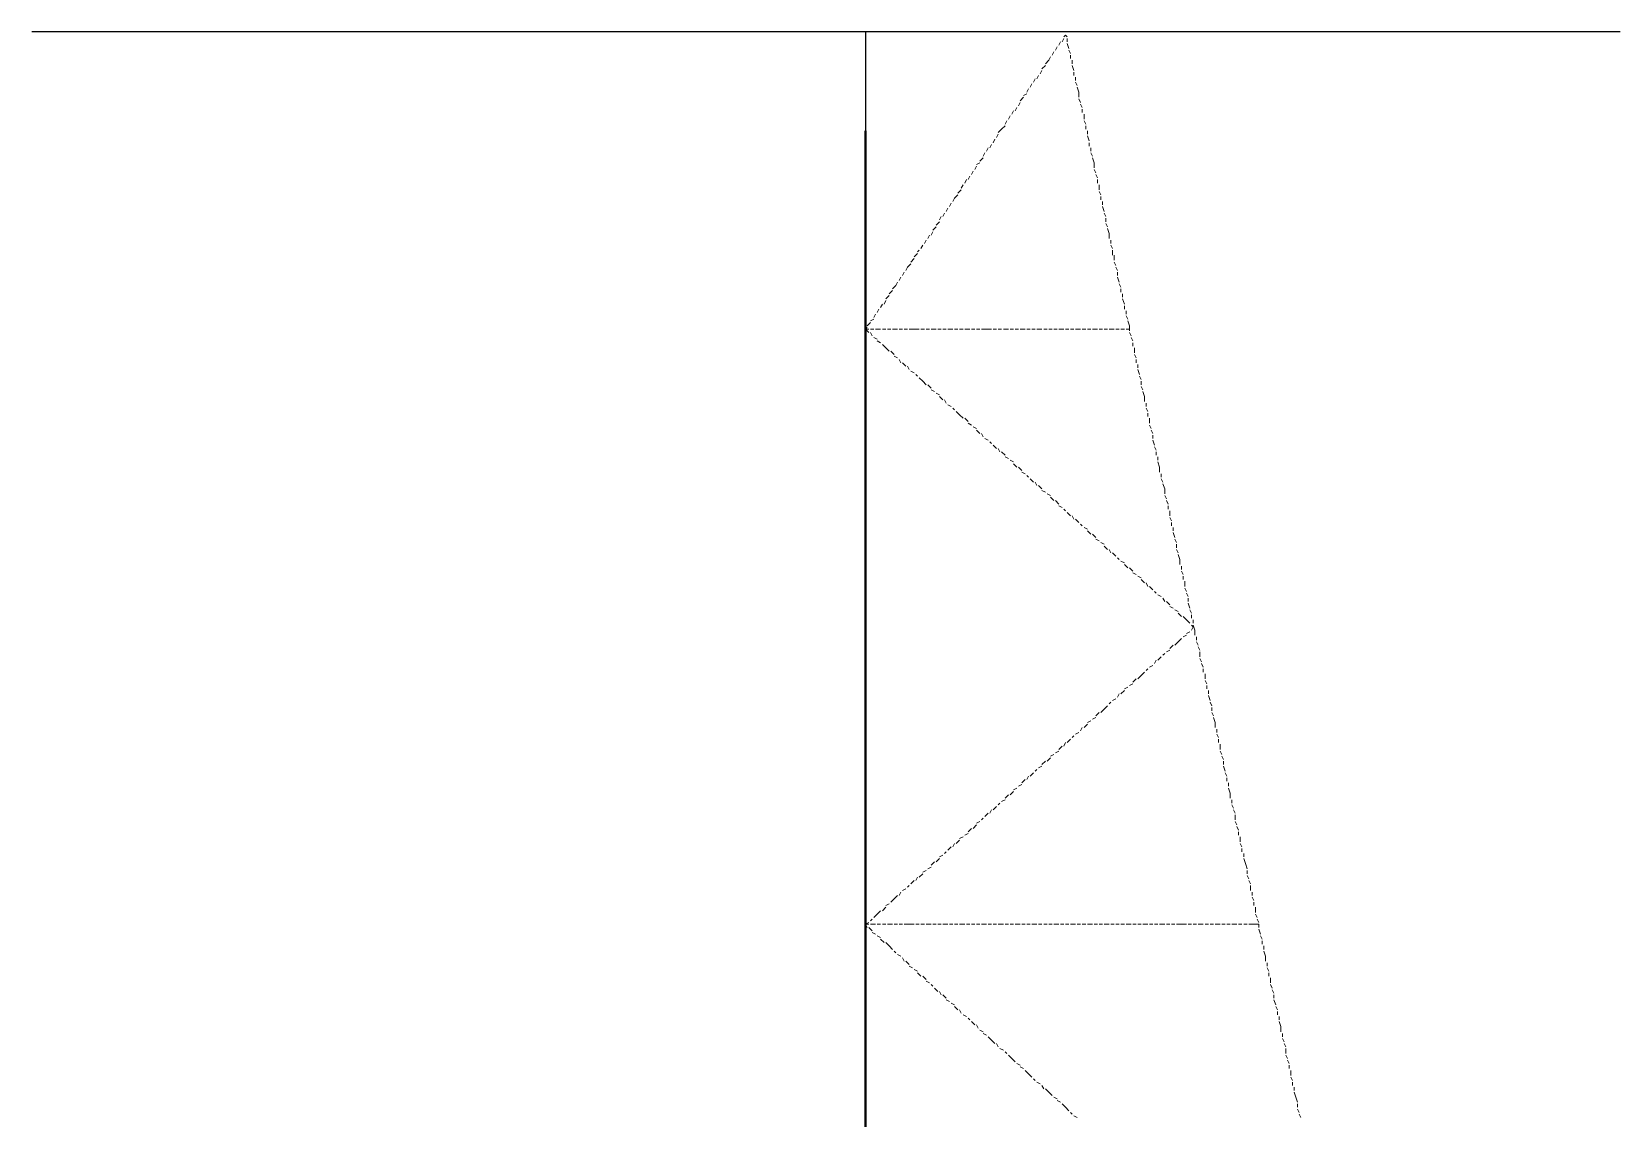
# Model space of a CAD drawing. Extents: x 8 to 21351, y 0 to 420.
# Drawn here: x 15681.5 to 15701.5, y 249.63 to 263.31 of the extents above; entities that cross this region are included whole.
import ezdxf

# ---------------------------------------------------------------- set-up
doc = ezdxf.new("R2010")
doc.units = 0

msp = doc.modelspace()

# ---------------------------------------------------------------- linework, layer by layer
at = {"lineweight": 25}
for p, q in [((15701.505, 263.313), (15681.502, 263.313)), ((15692.001, 263.313), (15692.001, 249.915))]:
    msp.add_line(p, q, dxfattribs=at)
at = {"color": 7, "lineweight": 5}
for p, q in [((15694.52, 263.271), (15694.499, 263.25)), ((15694.541, 263.25), (15694.52, 263.271)), ((15694.372, 263.059), (15694.35, 263.017)), ((15694.414, 263.123), (15694.393, 263.08)), ((15694.456, 263.186), (15694.435, 263.144)), ((15694.499, 263.229), (15694.477, 263.186)), ((15694.541, 263.186), (15694.541, 263.229)), ((15694.562, 263.102), (15694.541, 263.165)), ((15694.583, 263.038), (15694.562, 263.08)), ((15694.266, 262.89), (15694.223, 262.848)), ((15694.308, 262.954), (15694.266, 262.911)), ((15694.329, 262.996), (15694.308, 262.954)), ((15694.583, 262.975), (15694.583, 263.017)), ((15694.604, 262.911), (15694.604, 262.954)), ((15694.626, 262.827), (15694.604, 262.89)), ((15694.096, 262.657), (15694.075, 262.615)), ((15694.139, 262.721), (15694.118, 262.678)), ((15694.181, 262.763), (15694.16, 262.721)), ((15694.223, 262.827), (15694.202, 262.784)), ((15694.626, 262.763), (15694.626, 262.805)), ((15694.647, 262.699), (15694.647, 262.742)), ((15694.668, 262.636), (15694.647, 262.678)), ((15693.991, 262.488), (15693.948, 262.445)), ((15694.033, 262.53), (15693.991, 262.509)), ((15694.054, 262.594), (15694.033, 262.551)), ((15694.689, 262.551), (15694.668, 262.615)), ((15694.689, 262.488), (15694.689, 262.551)), ((15694.71, 262.424), (15694.689, 262.467)), ((15693.821, 262.255), (15693.8, 262.213)), ((15693.864, 262.318), (15693.842, 262.276)), ((15693.906, 262.361), (15693.885, 262.318)), ((15693.948, 262.424), (15693.927, 262.382)), ((15694.731, 262.361), (15694.71, 262.403)), ((15694.731, 262.297), (15694.731, 262.34)), ((15694.753, 262.213), (15694.753, 262.276)), ((15693.715, 262.086), (15693.673, 262.043)), ((15693.758, 262.128), (15693.715, 262.086)), ((15693.779, 262.192), (15693.758, 262.149)), ((15694.774, 262.149), (15694.753, 262.192)), ((15694.774, 262.086), (15694.774, 262.128)), ((15694.795, 262.022), (15694.795, 262.065)), ((15693.546, 261.853), (15693.525, 261.81)), ((15693.588, 261.895), (15693.567, 261.853)), ((15693.631, 261.959), (15693.61, 261.916)), ((15693.673, 262.022), (15693.652, 261.98)), ((15694.816, 261.938), (15694.795, 262.001)), ((15694.816, 261.874), (15694.816, 261.916)), ((15694.837, 261.81), (15694.837, 261.853)), ((15693.44, 261.662), (15693.398, 261.641)), ((15693.483, 261.726), (15693.44, 261.683)), ((15693.504, 261.789), (15693.483, 261.747)), ((15694.858, 261.747), (15694.837, 261.789)), ((15694.88, 261.662), (15694.858, 261.726)), ((15694.88, 261.599), (15694.88, 261.662)), ((15693.271, 261.451), (15693.25, 261.408)), ((15693.313, 261.493), (15693.292, 261.451)), ((15693.356, 261.557), (15693.334, 261.514)), ((15693.398, 261.62), (15693.377, 261.578)), ((15694.901, 261.535), (15694.88, 261.578)), ((15694.922, 261.472), (15694.901, 261.514)), ((15694.922, 261.408), (15694.922, 261.451)), ((15693.165, 261.26), (15693.123, 261.218)), ((15693.207, 261.324), (15693.165, 261.281)), ((15693.229, 261.387), (15693.207, 261.345)), ((15694.943, 261.324), (15694.943, 261.387)), ((15694.964, 261.26), (15694.943, 261.303)), ((15694.964, 261.197), (15694.964, 261.239)), ((15693.038, 261.091), (15693.017, 261.048)), ((15693.08, 261.154), (15693.059, 261.112)), ((15693.123, 261.218), (15693.102, 261.175)), ((15694.985, 261.133), (15694.985, 261.175)), ((15695.007, 261.048), (15694.985, 261.112)), ((15692.89, 260.858), (15692.848, 260.816)), ((15692.932, 260.921), (15692.89, 260.879)), ((15692.953, 260.985), (15692.932, 260.943)), ((15692.996, 261.027), (15692.975, 260.985)), ((15695.028, 260.985), (15695.007, 261.027)), ((15695.028, 260.921), (15695.028, 260.964)), ((15695.049, 260.858), (15695.028, 260.9)), ((15695.07, 260.773), (15695.049, 260.837)), ((15692.763, 260.689), (15692.742, 260.646)), ((15692.805, 260.752), (15692.784, 260.71)), ((15692.848, 260.795), (15692.826, 260.752)), ((15695.07, 260.71), (15695.07, 260.773)), ((15695.091, 260.646), (15695.091, 260.689)), ((15692.615, 260.456), (15692.572, 260.413)), ((15692.657, 260.519), (15692.615, 260.477)), ((15692.678, 260.562), (15692.657, 260.541)), ((15692.721, 260.625), (15692.699, 260.583)), ((15695.112, 260.583), (15695.091, 260.625)), ((15695.112, 260.498), (15695.112, 260.562)), ((15695.134, 260.435), (15695.134, 260.498)), ((15692.488, 260.286), (15692.467, 260.244)), ((15692.53, 260.35), (15692.509, 260.308)), ((15692.572, 260.392), (15692.53, 260.35)), ((15695.155, 260.371), (15695.134, 260.413)), ((15695.176, 260.308), (15695.155, 260.35)), ((15695.176, 260.244), (15695.176, 260.286)), ((15692.34, 260.054), (15692.297, 260.011)), ((15692.382, 260.117), (15692.34, 260.075)), ((15692.403, 260.159), (15692.382, 260.117)), ((15692.445, 260.223), (15692.424, 260.181)), ((15695.197, 260.159), (15695.176, 260.223)), ((15695.218, 260.096), (15695.197, 260.138)), ((15695.218, 260.033), (15695.218, 260.075)), ((15692.213, 259.884), (15692.191, 259.842)), ((15692.255, 259.927), (15692.234, 259.884)), ((15692.297, 259.99), (15692.255, 259.948)), ((15695.239, 259.969), (15695.239, 260.011)), ((15695.261, 259.884), (15695.239, 259.948)), ((15695.261, 259.821), (15695.261, 259.863)), ((15692.064, 259.651), (15692.022, 259.609)), ((15692.107, 259.694), (15692.064, 259.673)), ((15692.128, 259.757), (15692.107, 259.715)), ((15692.17, 259.821), (15692.149, 259.779)), ((15695.282, 259.757), (15695.282, 259.8)), ((15695.303, 259.694), (15695.282, 259.736)), ((15695.324, 259.609), (15695.303, 259.673)), ((15692.022, 259.588), (15692.001, 259.567)), ((15692.001, 259.567), (15692.043, 259.524)), ((15692.001, 259.524), (15692.001, 259.567)), ((15692.001, 259.567), (15692.043, 259.567)), ((15692.001, 259.461), (15692.001, 259.503)), ((15692.001, 259.397), (15692.001, 259.44)), ((15692.064, 259.567), (15692.107, 259.567)), ((15692.064, 259.524), (15692.086, 259.482)), ((15692.107, 259.461), (15692.149, 259.44)), ((15692.128, 259.567), (15692.191, 259.567)), ((15692.213, 259.567), (15692.255, 259.567)), ((15692.276, 259.567), (15692.318, 259.567)), ((15692.34, 259.567), (15692.403, 259.567)), ((15692.424, 259.567), (15692.467, 259.567)), ((15692.488, 259.567), (15692.53, 259.567)), ((15692.551, 259.567), (15692.615, 259.567)), ((15692.615, 259.567), (15692.678, 259.567)), ((15692.699, 259.567), (15692.742, 259.567)), ((15692.763, 259.567), (15692.805, 259.567)), ((15692.826, 259.567), (15692.89, 259.567)), ((15692.911, 259.567), (15692.953, 259.567)), ((15692.975, 259.567), (15693.017, 259.567)), ((15693.038, 259.567), (15693.102, 259.567)), ((15693.123, 259.567), (15693.165, 259.567)), ((15693.186, 259.567), (15693.229, 259.567)), ((15693.25, 259.567), (15693.313, 259.567)), ((15693.334, 259.567), (15693.377, 259.567)), ((15693.398, 259.567), (15693.44, 259.567)), ((15693.461, 259.567), (15693.525, 259.567)), ((15693.525, 259.567), (15693.588, 259.567)), ((15693.61, 259.567), (15693.652, 259.567)), ((15693.673, 259.567), (15693.715, 259.567)), ((15693.737, 259.567), (15693.8, 259.567)), ((15693.821, 259.567), (15693.864, 259.567)), ((15693.885, 259.567), (15693.927, 259.567)), ((15693.948, 259.567), (15694.012, 259.567)), ((15694.033, 259.567), (15694.075, 259.567)), ((15694.096, 259.567), (15694.139, 259.567)), ((15694.16, 259.567), (15694.223, 259.567)), ((15694.245, 259.567), (15694.287, 259.567)), ((15694.308, 259.567), (15694.35, 259.567)), ((15694.372, 259.567), (15694.414, 259.567)), ((15694.435, 259.567), (15694.499, 259.567)), ((15694.52, 259.567), (15694.562, 259.567)), ((15694.583, 259.567), (15694.626, 259.567)), ((15694.647, 259.567), (15694.71, 259.567)), ((15694.731, 259.567), (15694.774, 259.567)), ((15694.795, 259.567), (15694.837, 259.567)), ((15694.858, 259.567), (15694.922, 259.567)), ((15694.943, 259.567), (15694.985, 259.567)), ((15695.007, 259.567), (15695.049, 259.567)), ((15695.07, 259.567), (15695.134, 259.567)), ((15695.155, 259.567), (15695.197, 259.567)), ((15695.218, 259.567), (15695.261, 259.567)), ((15695.282, 259.567), (15695.324, 259.567)), ((15695.324, 259.546), (15695.324, 259.609)), ((15695.345, 259.482), (15695.324, 259.524)), ((15695.366, 259.419), (15695.345, 259.461)), ((15692.001, 259.313), (15692.001, 259.376)), ((15692.001, 259.249), (15692.001, 259.292)), ((15692.149, 259.419), (15692.191, 259.397)), ((15692.213, 259.376), (15692.255, 259.334)), ((15692.255, 259.334), (15692.297, 259.292)), ((15692.318, 259.292), (15692.361, 259.249)), ((15695.366, 259.355), (15695.366, 259.397)), ((15695.388, 259.271), (15695.388, 259.334)), ((15695.409, 259.207), (15695.388, 259.249)), ((15692.001, 259.186), (15692.001, 259.228)), ((15692.001, 259.101), (15692.001, 259.165)), ((15692.001, 259.038), (15692.001, 259.08)), ((15692.361, 259.228), (15692.403, 259.207)), ((15692.424, 259.186), (15692.445, 259.144)), ((15692.467, 259.144), (15692.509, 259.101)), ((15692.53, 259.101), (15692.551, 259.059)), ((15692.572, 259.038), (15692.615, 259.017)), ((15695.409, 259.144), (15695.409, 259.186)), ((15695.43, 259.08), (15695.43, 259.122)), ((15695.451, 258.995), (15695.43, 259.059)), ((15692.001, 258.974), (15692.001, 259.017)), ((15692.001, 258.889), (15692.001, 258.953)), ((15692.001, 258.826), (15692.001, 258.889)), ((15692.636, 258.995), (15692.657, 258.974)), ((15692.678, 258.953), (15692.721, 258.911)), ((15692.721, 258.911), (15692.763, 258.868)), ((15692.784, 258.868), (15692.826, 258.826)), ((15695.472, 258.932), (15695.451, 258.974)), ((15695.472, 258.868), (15695.472, 258.911)), ((15695.493, 258.805), (15695.472, 258.847)), ((15692.001, 258.762), (15692.001, 258.805)), ((15692.001, 258.699), (15692.001, 258.741)), ((15692.001, 258.614), (15692.001, 258.678)), ((15692.826, 258.805), (15692.869, 258.784)), ((15692.89, 258.762), (15692.932, 258.741)), ((15692.932, 258.72), (15692.975, 258.678)), ((15692.996, 258.678), (15693.017, 258.635)), ((15695.515, 258.72), (15695.493, 258.784)), ((15695.515, 258.657), (15695.515, 258.72)), ((15695.536, 258.593), (15695.536, 258.635)), ((15692.001, 258.551), (15692.001, 258.593)), ((15692.001, 258.487), (15692.001, 258.53)), ((15692.001, 258.403), (15692.001, 258.466)), ((15693.038, 258.614), (15693.08, 258.593)), ((15693.102, 258.572), (15693.123, 258.551)), ((15693.144, 258.53), (15693.186, 258.487)), ((15693.186, 258.487), (15693.229, 258.445)), ((15693.25, 258.445), (15693.292, 258.403)), ((15695.557, 258.53), (15695.536, 258.572)), ((15695.557, 258.466), (15695.557, 258.509)), ((15695.578, 258.382), (15695.578, 258.445)), ((15692.001, 258.339), (15692.001, 258.382)), ((15692.001, 258.276), (15692.001, 258.318)), ((15692.001, 258.191), (15692.001, 258.255)), ((15693.292, 258.382), (15693.334, 258.36)), ((15693.356, 258.339), (15693.398, 258.318)), ((15693.398, 258.297), (15693.44, 258.255)), ((15693.461, 258.255), (15693.483, 258.212)), ((15695.599, 258.318), (15695.578, 258.36)), ((15695.62, 258.255), (15695.599, 258.297)), ((15695.62, 258.191), (15695.62, 258.233)), ((15692.001, 258.127), (15692.001, 258.17)), ((15692.001, 258.064), (15692.001, 258.106)), ((15692.001, 257.979), (15692.001, 258.043)), ((15693.504, 258.191), (15693.546, 258.17)), ((15693.567, 258.149), (15693.588, 258.127)), ((15693.61, 258.106), (15693.652, 258.064)), ((15693.673, 258.064), (15693.694, 258.022)), ((15695.642, 258.106), (15695.62, 258.17)), ((15695.663, 258.043), (15695.642, 258.085)), ((15692.001, 257.916), (15692.001, 257.979)), ((15692.001, 257.852), (15692.001, 257.895)), ((15693.715, 258.022), (15693.758, 257.979)), ((15693.758, 257.958), (15693.8, 257.937)), ((15693.821, 257.916), (15693.864, 257.895)), ((15693.864, 257.873), (15693.906, 257.831)), ((15695.663, 257.979), (15695.663, 258.022)), ((15695.684, 257.916), (15695.684, 257.958)), ((15695.705, 257.831), (15695.684, 257.895)), ((15692.001, 257.789), (15692.001, 257.831)), ((15692.001, 257.704), (15692.001, 257.768)), ((15692.001, 257.641), (15692.001, 257.683)), ((15693.927, 257.831), (15693.969, 257.789)), ((15693.969, 257.768), (15694.012, 257.747)), ((15694.033, 257.725), (15694.054, 257.704)), ((15694.075, 257.683), (15694.118, 257.641)), ((15694.139, 257.641), (15694.16, 257.598)), ((15695.705, 257.768), (15695.705, 257.831)), ((15695.726, 257.704), (15695.726, 257.747)), ((15695.747, 257.641), (15695.726, 257.683)), ((15692.001, 257.577), (15692.001, 257.62)), ((15692.001, 257.492), (15692.001, 257.556)), ((15692.001, 257.429), (15692.001, 257.471)), ((15694.181, 257.598), (15694.223, 257.556)), ((15694.223, 257.535), (15694.266, 257.514)), ((15694.287, 257.492), (15694.329, 257.471)), ((15694.329, 257.45), (15694.372, 257.408)), ((15695.769, 257.556), (15695.747, 257.62)), ((15695.769, 257.492), (15695.769, 257.556)), ((15695.79, 257.429), (15695.769, 257.471)), ((15692.001, 257.365), (15692.001, 257.408)), ((15692.001, 257.281), (15692.001, 257.344)), ((15692.001, 257.217), (15692.001, 257.26)), ((15694.393, 257.408), (15694.435, 257.365)), ((15694.435, 257.344), (15694.477, 257.323)), ((15694.499, 257.302), (15694.52, 257.281)), ((15694.541, 257.26), (15694.583, 257.217)), ((15695.811, 257.365), (15695.79, 257.408)), ((15695.811, 257.302), (15695.811, 257.344)), ((15695.832, 257.217), (15695.832, 257.281)), ((15692.001, 257.154), (15692.001, 257.196)), ((15692.001, 257.069), (15692.001, 257.133)), ((15692.001, 257.006), (15692.001, 257.069)), ((15694.604, 257.217), (15694.626, 257.175)), ((15694.647, 257.175), (15694.689, 257.133)), ((15694.71, 257.111), (15694.731, 257.09)), ((15694.753, 257.069), (15694.795, 257.048)), ((15695.853, 257.154), (15695.832, 257.196)), ((15695.853, 257.09), (15695.853, 257.133)), ((15695.874, 257.027), (15695.874, 257.069)), ((15692.001, 256.942), (15692.001, 256.985)), ((15692.001, 256.879), (15692.001, 256.921)), ((15692.001, 256.794), (15692.001, 256.858)), ((15694.795, 257.027), (15694.837, 256.985)), ((15694.858, 256.985), (15694.901, 256.942)), ((15694.901, 256.921), (15694.943, 256.9)), ((15694.964, 256.879), (15695.007, 256.858)), ((15695.007, 256.836), (15695.049, 256.794)), ((15695.896, 256.942), (15695.874, 257.006)), ((15695.917, 256.879), (15695.896, 256.921)), ((15695.917, 256.815), (15695.917, 256.858)), ((15692.001, 256.731), (15692.001, 256.773)), ((15692.001, 256.667), (15692.001, 256.709)), ((15692.001, 256.582), (15692.001, 256.646)), ((15695.07, 256.794), (15695.091, 256.752)), ((15695.112, 256.752), (15695.155, 256.709)), ((15695.176, 256.688), (15695.197, 256.667)), ((15695.218, 256.646), (15695.261, 256.625)), ((15695.938, 256.752), (15695.917, 256.794)), ((15695.959, 256.667), (15695.938, 256.731)), ((15695.959, 256.603), (15695.959, 256.667)), ((15692.001, 256.519), (15692.001, 256.561)), ((15692.001, 256.455), (15692.001, 256.498)), ((15692.001, 256.371), (15692.001, 256.434)), ((15695.261, 256.603), (15695.303, 256.561)), ((15695.324, 256.561), (15695.366, 256.519)), ((15695.366, 256.498), (15695.409, 256.476)), ((15695.43, 256.455), (15695.472, 256.434)), ((15695.98, 256.54), (15695.98, 256.582)), ((15696.001, 256.476), (15695.98, 256.519)), ((15696.001, 256.413), (15696.001, 256.455)), ((15692.001, 256.307), (15692.001, 256.349)), ((15692.001, 256.244), (15692.001, 256.286)), ((15695.472, 256.413), (15695.515, 256.371)), ((15695.536, 256.371), (15695.557, 256.328)), ((15695.578, 256.328), (15695.62, 256.286)), ((15695.642, 256.265), (15695.663, 256.244)), ((15696.023, 256.328), (15696.023, 256.392)), ((15696.044, 256.265), (15696.023, 256.307)), ((15696.065, 256.201), (15696.044, 256.244)), ((15692.001, 256.159), (15692.001, 256.223)), ((15692.001, 256.096), (15692.001, 256.159)), ((15692.001, 256.032), (15692.001, 256.074)), ((15695.684, 256.223), (15695.726, 256.201)), ((15695.747, 256.18), (15695.769, 256.138)), ((15695.79, 256.138), (15695.832, 256.096)), ((15695.832, 256.074), (15695.874, 256.053)), ((15696.065, 256.138), (15696.065, 256.18)), ((15696.086, 256.053), (15696.065, 256.117)), ((15692.001, 255.968), (15692.001, 256.011)), ((15692.001, 255.884), (15692.001, 255.947)), ((15692.001, 255.82), (15692.001, 255.863)), ((15695.896, 256.032), (15695.938, 256.011)), ((15695.938, 255.99), (15695.98, 255.947)), ((15696.001, 255.947), (15696.044, 255.905)), ((15696.044, 255.905), (15696.086, 255.863)), ((15696.107, 255.99), (15696.086, 256.032)), ((15696.107, 255.926), (15696.107, 255.968)), ((15696.107, 255.841), (15696.128, 255.82)), ((15696.128, 255.863), (15696.128, 255.905)), ((15696.15, 255.778), (15696.128, 255.841)), ((15692.001, 255.757), (15692.001, 255.799)), ((15692.001, 255.672), (15692.001, 255.736)), ((15692.001, 255.609), (15692.001, 255.651)), ((15695.98, 255.672), (15695.938, 255.63)), ((15696.044, 255.714), (15696.001, 255.693)), ((15696.086, 255.757), (15696.044, 255.736)), ((15696.128, 255.82), (15696.107, 255.778)), ((15696.15, 255.714), (15696.15, 255.778)), ((15696.171, 255.651), (15696.171, 255.693)), ((15692.001, 255.545), (15692.001, 255.588)), ((15692.001, 255.46), (15692.001, 255.524)), ((15692.001, 255.397), (15692.001, 255.439)), ((15695.726, 255.439), (15695.684, 255.397)), ((15695.769, 255.482), (15695.747, 255.46)), ((15695.832, 255.524), (15695.79, 255.503)), ((15695.874, 255.588), (15695.832, 255.545)), ((15695.938, 255.63), (15695.896, 255.588)), ((15696.192, 255.588), (15696.171, 255.63)), ((15696.213, 255.524), (15696.192, 255.566)), ((15696.213, 255.439), (15696.213, 255.503)), ((15692.001, 255.333), (15692.001, 255.376)), ((15692.001, 255.27), (15692.001, 255.312)), ((15692.001, 255.185), (15692.001, 255.249)), ((15695.515, 255.249), (15695.472, 255.206)), ((15695.557, 255.291), (15695.536, 255.27)), ((15695.62, 255.333), (15695.578, 255.312)), ((15695.663, 255.397), (15695.642, 255.355)), ((15696.234, 255.376), (15696.213, 255.418)), ((15696.255, 255.312), (15696.234, 255.355)), ((15696.255, 255.249), (15696.255, 255.291)), ((15692.001, 255.122), (15692.001, 255.164)), ((15692.001, 255.058), (15692.001, 255.101)), ((15692.001, 254.974), (15692.001, 255.037)), ((15695.303, 255.058), (15695.261, 255.037)), ((15695.366, 255.101), (15695.324, 255.079)), ((15695.409, 255.164), (15695.366, 255.122)), ((15695.472, 255.206), (15695.43, 255.164)), ((15696.277, 255.164), (15696.277, 255.228)), ((15696.298, 255.101), (15696.277, 255.143)), ((15696.298, 255.037), (15696.298, 255.079)), ((15692.001, 254.91), (15692.001, 254.952)), ((15692.001, 254.847), (15692.001, 254.889)), ((15695.091, 254.868), (15695.07, 254.847)), ((15695.155, 254.91), (15695.112, 254.889)), ((15695.197, 254.974), (15695.176, 254.931)), ((15695.261, 255.016), (15695.218, 254.974)), ((15696.319, 254.974), (15696.319, 255.016)), ((15696.34, 254.889), (15696.319, 254.952)), ((15696.361, 254.825), (15696.34, 254.868)), ((15692.001, 254.762), (15692.001, 254.825)), ((15692.001, 254.698), (15692.001, 254.741)), ((15692.001, 254.635), (15692.001, 254.677)), ((15694.837, 254.635), (15694.795, 254.614)), ((15694.901, 254.677), (15694.858, 254.656)), ((15694.943, 254.741), (15694.901, 254.698)), ((15695.007, 254.783), (15694.964, 254.741)), ((15695.049, 254.825), (15695.007, 254.783)), ((15696.361, 254.762), (15696.361, 254.804)), ((15696.382, 254.698), (15696.361, 254.741)), ((15696.404, 254.614), (15696.382, 254.677)), ((15692.001, 254.55), (15692.001, 254.614)), ((15692.001, 254.487), (15692.001, 254.529)), ((15692.001, 254.423), (15692.001, 254.466)), ((15694.626, 254.445), (15694.604, 254.423)), ((15694.689, 254.487), (15694.647, 254.466)), ((15694.731, 254.55), (15694.71, 254.508)), ((15694.795, 254.593), (15694.753, 254.55)), ((15696.404, 254.55), (15696.404, 254.614)), ((15696.425, 254.487), (15696.425, 254.529)), ((15696.446, 254.423), (15696.425, 254.466)), ((15692.001, 254.36), (15692.001, 254.402)), ((15692.001, 254.275), (15692.001, 254.339)), ((15692.001, 254.212), (15692.001, 254.254)), ((15694.435, 254.254), (15694.393, 254.233)), ((15694.477, 254.317), (15694.435, 254.275)), ((15694.52, 254.36), (15694.499, 254.317)), ((15694.583, 254.402), (15694.541, 254.36)), ((15696.446, 254.36), (15696.446, 254.402)), ((15696.467, 254.275), (15696.467, 254.339)), ((15696.488, 254.212), (15696.467, 254.254)), ((15692.001, 254.148), (15692.001, 254.19)), ((15692.001, 254.063), (15692.001, 254.127)), ((15692.001, 254), (15692.001, 254.042)), ((15694.223, 254.063), (15694.181, 254.042)), ((15694.266, 254.127), (15694.223, 254.085)), ((15694.329, 254.169), (15694.287, 254.127)), ((15694.372, 254.212), (15694.329, 254.19)), ((15696.509, 254.148), (15696.488, 254.19)), ((15696.509, 254.085), (15696.509, 254.127)), ((15696.531, 254), (15696.509, 254.063)), ((15692.001, 253.936), (15692.001, 253.979)), ((15692.001, 253.852), (15692.001, 253.915)), ((15694.012, 253.894), (15693.969, 253.852)), ((15694.054, 253.936), (15694.033, 253.894)), ((15694.118, 253.979), (15694.075, 253.936)), ((15694.16, 254.021), (15694.139, 254)), ((15696.552, 253.936), (15696.531, 253.979)), ((15696.552, 253.873), (15696.552, 253.915)), ((15696.573, 253.81), (15696.573, 253.852)), ((15692.001, 253.788), (15692.001, 253.831)), ((15692.001, 253.725), (15692.001, 253.767)), ((15692.001, 253.64), (15692.001, 253.704)), ((15693.758, 253.64), (15693.715, 253.619)), ((15693.8, 253.704), (15693.758, 253.661)), ((15693.864, 253.746), (15693.821, 253.704)), ((15693.906, 253.788), (15693.864, 253.767)), ((15693.969, 253.831), (15693.927, 253.81)), ((15696.594, 253.725), (15696.573, 253.788)), ((15696.594, 253.661), (15696.594, 253.725)), ((15696.615, 253.598), (15696.615, 253.64)), ((15692.001, 253.577), (15692.001, 253.619)), ((15692.001, 253.513), (15692.001, 253.555)), ((15692.001, 253.45), (15692.001, 253.492)), ((15693.546, 253.471), (15693.504, 253.429)), ((15693.588, 253.513), (15693.567, 253.471)), ((15693.652, 253.555), (15693.61, 253.513)), ((15693.694, 253.598), (15693.673, 253.577)), ((15696.636, 253.534), (15696.615, 253.577)), ((15696.658, 253.471), (15696.636, 253.513)), ((15696.658, 253.386), (15696.658, 253.45)), ((15692.001, 253.365), (15692.001, 253.429)), ((15692.001, 253.302), (15692.001, 253.344)), ((15692.001, 253.238), (15692.001, 253.28)), ((15693.334, 253.28), (15693.292, 253.238)), ((15693.398, 253.323), (15693.356, 253.28)), ((15693.44, 253.365), (15693.398, 253.344)), ((15693.483, 253.407), (15693.461, 253.386)), ((15696.679, 253.323), (15696.658, 253.365)), ((15696.7, 253.259), (15696.679, 253.302)), ((15696.7, 253.196), (15696.7, 253.238)), ((15692.001, 253.153), (15692.001, 253.217)), ((15692.001, 253.09), (15692.001, 253.132)), ((15692.001, 253.026), (15692.001, 253.069)), ((15693.08, 253.048), (15693.038, 253.005)), ((15693.123, 253.09), (15693.102, 253.048)), ((15693.186, 253.132), (15693.144, 253.09)), ((15693.229, 253.174), (15693.186, 253.153)), ((15693.292, 253.217), (15693.25, 253.196)), ((15696.721, 253.111), (15696.721, 253.174)), ((15696.742, 253.048), (15696.721, 253.09)), ((15692.001, 252.942), (15692.001, 253.005)), ((15692.001, 252.878), (15692.001, 252.92)), ((15692.001, 252.815), (15692.001, 252.857)), ((15692.869, 252.857), (15692.826, 252.815)), ((15692.932, 252.899), (15692.89, 252.857)), ((15692.975, 252.942), (15692.932, 252.92)), ((15693.017, 252.984), (15692.996, 252.963)), ((15696.742, 252.984), (15696.742, 253.026)), ((15696.763, 252.92), (15696.763, 252.963)), ((15696.785, 252.836), (15696.763, 252.899)), ((15696.806, 252.772), (15696.785, 252.836)), ((15692.001, 252.73), (15692.001, 252.793)), ((15692.001, 252.667), (15692.001, 252.709)), ((15692.001, 252.603), (15692.001, 252.645)), ((15692.657, 252.667), (15692.636, 252.624)), ((15692.721, 252.709), (15692.678, 252.667)), ((15692.763, 252.751), (15692.721, 252.73)), ((15692.826, 252.793), (15692.784, 252.772)), ((15696.806, 252.709), (15696.806, 252.751)), ((15696.827, 252.645), (15696.806, 252.688)), ((15692.001, 252.54), (15692.001, 252.582)), ((15692.001, 252.455), (15692.001, 252.518)), ((15692.001, 252.391), (15692.001, 252.434)), ((15692.403, 252.434), (15692.361, 252.391)), ((15692.445, 252.476), (15692.424, 252.434)), ((15692.509, 252.518), (15692.467, 252.497)), ((15692.551, 252.561), (15692.53, 252.54)), ((15692.615, 252.624), (15692.572, 252.582)), ((15696.848, 252.582), (15696.827, 252.624)), ((15696.848, 252.497), (15696.848, 252.561)), ((15696.869, 252.434), (15696.869, 252.476)), ((15692.001, 252.328), (15692.001, 252.37)), ((15692.001, 252.243), (15692.001, 252.307)), ((15692.191, 252.243), (15692.149, 252.201)), ((15692.255, 252.286), (15692.213, 252.243)), ((15692.297, 252.328), (15692.255, 252.307)), ((15692.361, 252.391), (15692.318, 252.349)), ((15696.89, 252.37), (15696.869, 252.412)), ((15696.89, 252.307), (15696.89, 252.349)), ((15696.912, 252.222), (15696.912, 252.286)), ((15692.001, 252.18), (15692.001, 252.222)), ((15692.001, 252.116), (15692.001, 252.159)), ((15692.043, 252.095), (15692.001, 252.074)), ((15692.001, 252.031), (15692.001, 252.095)), ((15692.001, 252.074), (15692.043, 252.074)), ((15692.001, 252.074), (15692.022, 252.031)), ((15692.086, 252.137), (15692.064, 252.116)), ((15692.064, 252.074), (15692.128, 252.074)), ((15692.149, 252.201), (15692.107, 252.159)), ((15692.149, 252.074), (15692.191, 252.074)), ((15692.213, 252.074), (15692.255, 252.074)), ((15692.276, 252.074), (15692.34, 252.074)), ((15692.361, 252.074), (15692.403, 252.074)), ((15692.424, 252.074), (15692.467, 252.074)), ((15692.488, 252.074), (15692.551, 252.074)), ((15692.551, 252.074), (15692.615, 252.074)), ((15692.636, 252.074), (15692.678, 252.074)), ((15692.699, 252.074), (15692.742, 252.074)), ((15692.763, 252.074), (15692.826, 252.074)), ((15692.848, 252.074), (15692.89, 252.074)), ((15692.911, 252.074), (15692.953, 252.074)), ((15692.975, 252.074), (15693.038, 252.074)), ((15693.059, 252.074), (15693.102, 252.074)), ((15693.123, 252.074), (15693.165, 252.074)), ((15693.186, 252.074), (15693.25, 252.074)), ((15693.271, 252.074), (15693.313, 252.074)), ((15693.334, 252.074), (15693.377, 252.074)), ((15693.398, 252.074), (15693.44, 252.074)), ((15693.461, 252.074), (15693.525, 252.074)), ((15693.546, 252.074), (15693.588, 252.074)), ((15693.61, 252.074), (15693.652, 252.074)), ((15693.673, 252.074), (15693.737, 252.074)), ((15693.758, 252.074), (15693.8, 252.074)), ((15693.821, 252.074), (15693.864, 252.074)), ((15693.885, 252.074), (15693.948, 252.074)), ((15693.969, 252.074), (15694.012, 252.074)), ((15694.033, 252.074), (15694.075, 252.074)), ((15694.096, 252.074), (15694.16, 252.074)), ((15694.181, 252.074), (15694.223, 252.074)), ((15694.245, 252.074), (15694.287, 252.074)), ((15694.308, 252.074), (15694.35, 252.074)), ((15694.372, 252.074), (15694.435, 252.074)), ((15694.456, 252.074), (15694.499, 252.074)), ((15694.52, 252.074), (15694.562, 252.074)), ((15694.583, 252.074), (15694.647, 252.074)), ((15694.668, 252.074), (15694.71, 252.074)), ((15694.731, 252.074), (15694.774, 252.074)), ((15694.795, 252.074), (15694.858, 252.074)), ((15694.88, 252.074), (15694.922, 252.074)), ((15694.943, 252.074), (15694.985, 252.074)), ((15695.007, 252.074), (15695.07, 252.074)), ((15695.091, 252.074), (15695.134, 252.074)), ((15695.155, 252.074), (15695.197, 252.074)), ((15695.218, 252.074), (15695.261, 252.074)), ((15695.282, 252.074), (15695.345, 252.074)), ((15695.366, 252.074), (15695.409, 252.074)), ((15695.43, 252.074), (15695.472, 252.074)), ((15695.493, 252.074), (15695.557, 252.074)), ((15695.578, 252.074), (15695.62, 252.074)), ((15695.642, 252.074), (15695.684, 252.074)), ((15695.705, 252.074), (15695.769, 252.074)), ((15695.79, 252.074), (15695.832, 252.074)), ((15695.853, 252.074), (15695.896, 252.074)), ((15695.917, 252.074), (15695.98, 252.074)), ((15695.98, 252.074), (15696.044, 252.074)), ((15696.065, 252.074), (15696.107, 252.074)), ((15696.128, 252.074), (15696.171, 252.074)), ((15696.192, 252.074), (15696.255, 252.074)), ((15696.277, 252.074), (15696.319, 252.074)), ((15696.34, 252.074), (15696.382, 252.074)), ((15696.404, 252.074), (15696.467, 252.074)), ((15696.488, 252.074), (15696.531, 252.074)), ((15696.552, 252.074), (15696.594, 252.074)), ((15696.615, 252.074), (15696.679, 252.074)), ((15696.7, 252.074), (15696.742, 252.074)), ((15696.763, 252.074), (15696.806, 252.074)), ((15696.827, 252.074), (15696.89, 252.074)), ((15696.89, 252.074), (15696.954, 252.074)), ((15696.933, 252.159), (15696.912, 252.201)), ((15696.954, 252.095), (15696.933, 252.137)), ((15696.954, 252.031), (15696.954, 252.074)), ((15692.001, 251.968), (15692.001, 252.01)), ((15692.001, 251.905), (15692.001, 251.947)), ((15692.001, 251.82), (15692.001, 251.883)), ((15692.043, 252.031), (15692.086, 251.989)), ((15692.086, 251.968), (15692.128, 251.947)), ((15692.149, 251.926), (15692.191, 251.905)), ((15692.191, 251.883), (15692.234, 251.841)), ((15692.255, 251.841), (15692.297, 251.799)), ((15696.975, 251.947), (15696.954, 252.01)), ((15696.996, 251.883), (15696.975, 251.926)), ((15696.996, 251.82), (15696.996, 251.862)), ((15692.001, 251.756), (15692.001, 251.799)), ((15692.001, 251.693), (15692.001, 251.735)), ((15692.001, 251.629), (15692.001, 251.672)), ((15692.297, 251.799), (15692.34, 251.756)), ((15692.361, 251.735), (15692.382, 251.714)), ((15692.403, 251.693), (15692.445, 251.672)), ((15692.467, 251.65), (15692.488, 251.608)), ((15697.017, 251.756), (15697.017, 251.799)), ((15697.039, 251.672), (15697.017, 251.735)), ((15697.039, 251.608), (15697.039, 251.672)), ((15692.001, 251.545), (15692.001, 251.608)), ((15692.001, 251.481), (15692.001, 251.524)), ((15692.001, 251.418), (15692.001, 251.46)), ((15692.509, 251.608), (15692.551, 251.566)), ((15692.551, 251.545), (15692.594, 251.524)), ((15692.615, 251.502), (15692.657, 251.481)), ((15692.657, 251.46), (15692.699, 251.418)), ((15697.06, 251.545), (15697.06, 251.587)), ((15697.081, 251.481), (15697.06, 251.524)), ((15697.081, 251.418), (15697.081, 251.46)), ((15692.001, 251.333), (15692.001, 251.397)), ((15692.001, 251.269), (15692.001, 251.312)), ((15692.001, 251.206), (15692.001, 251.248)), ((15692.721, 251.418), (15692.763, 251.375)), ((15692.763, 251.354), (15692.805, 251.333)), ((15692.826, 251.312), (15692.848, 251.291)), ((15692.869, 251.269), (15692.911, 251.227)), ((15697.102, 251.333), (15697.102, 251.397)), ((15697.123, 251.269), (15697.102, 251.312)), ((15697.144, 251.206), (15697.123, 251.248)), ((15692.001, 251.121), (15692.001, 251.185)), ((15692.001, 251.058), (15692.001, 251.1)), ((15692.001, 250.994), (15692.001, 251.037)), ((15692.932, 251.227), (15692.953, 251.185)), ((15692.975, 251.185), (15693.017, 251.143)), ((15693.017, 251.121), (15693.059, 251.1)), ((15693.08, 251.079), (15693.123, 251.058)), ((15693.123, 251.037), (15693.165, 250.994)), ((15697.144, 251.143), (15697.144, 251.185)), ((15697.166, 251.058), (15697.144, 251.121)), ((15697.187, 250.994), (15697.166, 251.037)), ((15692.001, 250.91), (15692.001, 250.973)), ((15692.001, 250.846), (15692.001, 250.888)), ((15693.186, 250.994), (15693.207, 250.952)), ((15693.229, 250.931), (15693.271, 250.91)), ((15693.292, 250.888), (15693.313, 250.867)), ((15693.334, 250.846), (15693.377, 250.804)), ((15697.187, 250.931), (15697.187, 250.973)), ((15697.208, 250.867), (15697.208, 250.91)), ((15697.229, 250.783), (15697.208, 250.846)), ((15692.001, 250.783), (15692.001, 250.825)), ((15692.001, 250.719), (15692.001, 250.762)), ((15692.001, 250.634), (15692.001, 250.698)), ((15693.398, 250.804), (15693.419, 250.762)), ((15693.44, 250.74), (15693.483, 250.719)), ((15693.483, 250.698), (15693.525, 250.677)), ((15693.546, 250.656), (15693.588, 250.613)), ((15697.229, 250.719), (15697.229, 250.783)), ((15697.25, 250.656), (15697.25, 250.698)), ((15697.271, 250.592), (15697.25, 250.634)), ((15692.001, 250.571), (15692.001, 250.613)), ((15692.001, 250.507), (15692.001, 250.55)), ((15692.001, 250.423), (15692.001, 250.486)), ((15693.588, 250.613), (15693.631, 250.571)), ((15693.652, 250.571), (15693.673, 250.529)), ((15693.694, 250.507), (15693.737, 250.486)), ((15693.758, 250.465), (15693.779, 250.444)), ((15697.293, 250.529), (15697.271, 250.571)), ((15697.293, 250.444), (15697.293, 250.507)), ((15692.001, 250.359), (15692.001, 250.402)), ((15692.001, 250.296), (15692.001, 250.338)), ((15692.001, 250.211), (15692.001, 250.275)), ((15693.8, 250.423), (15693.842, 250.381)), ((15693.842, 250.381), (15693.885, 250.338)), ((15693.906, 250.317), (15693.948, 250.296)), ((15693.948, 250.275), (15693.991, 250.254)), ((15694.012, 250.232), (15694.054, 250.19)), ((15697.314, 250.381), (15697.293, 250.423)), ((15697.335, 250.317), (15697.314, 250.359)), ((15697.335, 250.254), (15697.335, 250.296)), ((15697.356, 250.169), (15697.356, 250.232)), ((15692.001, 250.148), (15692.001, 250.19)), ((15692.001, 250.084), (15692.001, 250.126)), ((15692.001, 250), (15692.001, 250.063)), ((15694.054, 250.19), (15694.096, 250.148)), ((15694.118, 250.126), (15694.139, 250.105)), ((15694.16, 250.084), (15694.202, 250.063)), ((15694.223, 250.042), (15694.245, 250)), ((15697.377, 250.105), (15697.356, 250.148)), ((15697.377, 250.042), (15697.377, 250.084)), ((15692.001, 249.936), (15692.001, 249.978)), ((15692.001, 249.873), (15692.001, 249.915)), ((15692.001, 249.809), (15692.001, 249.851)), ((15694.266, 250), (15694.308, 249.957)), ((15694.308, 249.957), (15694.35, 249.915)), ((15694.372, 249.894), (15694.414, 249.873)), ((15694.414, 249.851), (15694.456, 249.83)), ((15697.398, 249.978), (15697.398, 250.021)), ((15697.42, 249.894), (15697.398, 249.957)), ((15697.441, 249.83), (15697.42, 249.894)), ((15692.001, 249.724), (15692.001, 249.788)), ((15692.001, 249.661), (15692.001, 249.703)), ((15692.001, 249.597), (15692.001, 249.64)), ((15694.477, 249.809), (15694.52, 249.767)), ((15694.52, 249.767), (15694.562, 249.724)), ((15694.583, 249.703), (15694.604, 249.682)), ((15694.626, 249.661), (15694.668, 249.64)), ((15697.441, 249.767), (15697.441, 249.809)), ((15697.462, 249.703), (15697.441, 249.745)), ((15697.483, 249.64), (15697.462, 249.682))]:
    msp.add_line(p, q, dxfattribs=at)
at = {"color": 7, "lineweight": 40}
msp.add_line((15692.001, 262.065), (15692.001, 174.561), dxfattribs=at)

doc.saveas('drawing.dxf')
